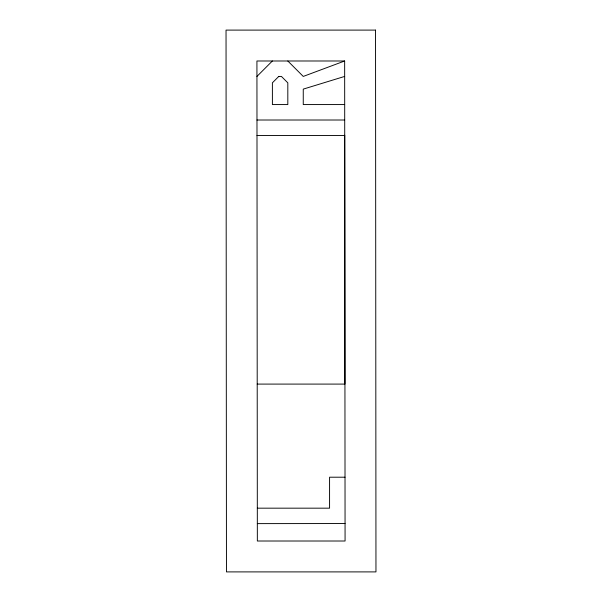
<?xml version="1.0" encoding="UTF-8"?>
<svg xmlns="http://www.w3.org/2000/svg" width="602" height="602" viewBox="0 0 602 602"><rect width="100%" height="100%" fill="white"/><g stroke="black" fill="none" stroke-linecap="round" stroke-linejoin="round"><path stroke-width="0.9" d="M256.941 76.431L272.367 60.99M257.212 384.091L344.938 384.091L344.653 60.99L303.257 76.431L287.816 60.99M344.653 76.431L303.257 89.119L303.257 104.567L344.653 104.567M344.653 60.99L256.926 60.99L257.347 541.01L345.074 541.01L344.72 135.202M256.979 120.009L344.653 120.009M256.994 135.45L344.653 135.45M345.021 477.205L329.572 477.205L329.572 508.171L257.332 508.171M257.332 523.62L345.059 523.537M278.771 76.431L272.39 82.82L272.405 104.567L287.816 104.567L287.816 82.835L281.42 76.431L278.771 76.431M375.543 30.1L226.036 30.1L226.457 571.9L375.964 571.9L375.543 30.1"/></g></svg>
